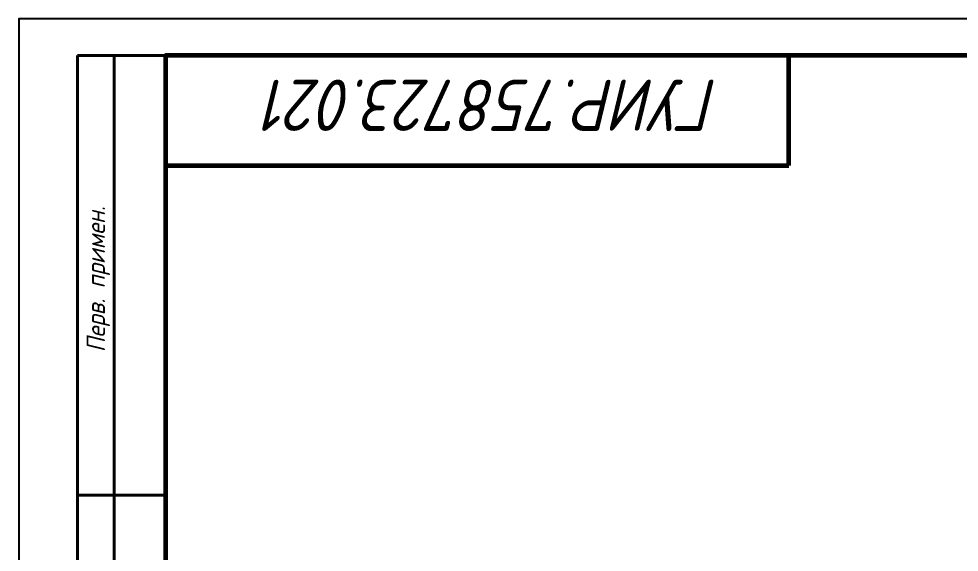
# Model space of a CAD drawing. Header units: millimetres. Extents: x -963 to 6509, y -1367 to 453.
# Drawn here: x 0 to 128.3, y -101.7 to -28.9 of the extents above; entities that cross this region are included whole.
import ezdxf

# ---------------------------------------------------------------- set-up
doc = ezdxf.new("R2010")
doc.units = ezdxf.units.MM
doc.header["$LTSCALE"] = 0.5
doc.layers.get('0').update_dxf_attribs({"lineweight": 60})
doc.layers.get('Defpoints').update_dxf_attribs({"color": 5})
doc.layers.add('4-текст', color=7, linetype='Continuous', true_color=0x00ad00)
doc.layers.add('Для ПП', color=30, linetype='Continuous', lineweight=20)
doc.layers.add('Основная', color=7, linetype='Continuous', lineweight=40)
doc.styles.add('5', font='isocpeui.ttf', dxfattribs={"width": 0.9, "height": 5})
doc.styles.get("Standard").update_dxf_attribs({"font": 'isocpeui.ttf', "width": 0.9})

msp = doc.modelspace()

# ---------------------------------------------------------------- linework, layer by layer
at = {"color": 0}
for p, q in [((105, -48.881), (105, -33.881)), ((20, -48.881), (105, -48.881))]:
    msp.add_line(p, q, dxfattribs=at)
at = {"color": 0, "lineweight": 60}
msp.add_lwpolyline([(20, -320.881), (415, -320.881), (415, -33.881), (20, -33.881)], close=True, dxfattribs=at)
at = {"layer": 'Defpoints', "color": 0}
msp.add_lwpolyline([(0, -325.881), (420, -325.881), (420, -28.881), (0, -28.881)], close=True, dxfattribs=at)
msp.add_lwpolyline([(0, -325.881), (420, -325.881), (420, -28.881), (0, -28.881)], close=True, dxfattribs=at)
at = {"layer": 'Для ПП', "color": 0}
msp.add_line((20, -33.881), (20, -48.881), dxfattribs=at)
at = {"layer": 'Основная'}
for p, q in [((8, -33.881), (8, -153.881)), ((20, -33.881), (8, -33.881)), ((13, -153.881), (13, -33.881)), ((20, -93.881), (8, -93.881))]:
    msp.add_line(p, q, dxfattribs=at)

# ---------------------------------------------------------------- texts
at = {"layer": '4-текст', "width": 0.9}
msp.add_text('Перв. примен.', height=2.5, rotation=90, dxfattribs=at).set_placement((11.753, -74.369))
at = {"layer": '4-текст', "color": 0, "insert": (95.529, -44.18), "char_height": 7, "attachment_point": 1, "rotation": 180, "style": '5'}
msp.add_mtext_dynamic_manual_height_columns('ГУИР.758723.021', width=7, gutter_width=19.853, heights=[8.693], dxfattribs=at)

doc.saveas('drawing.dxf')
